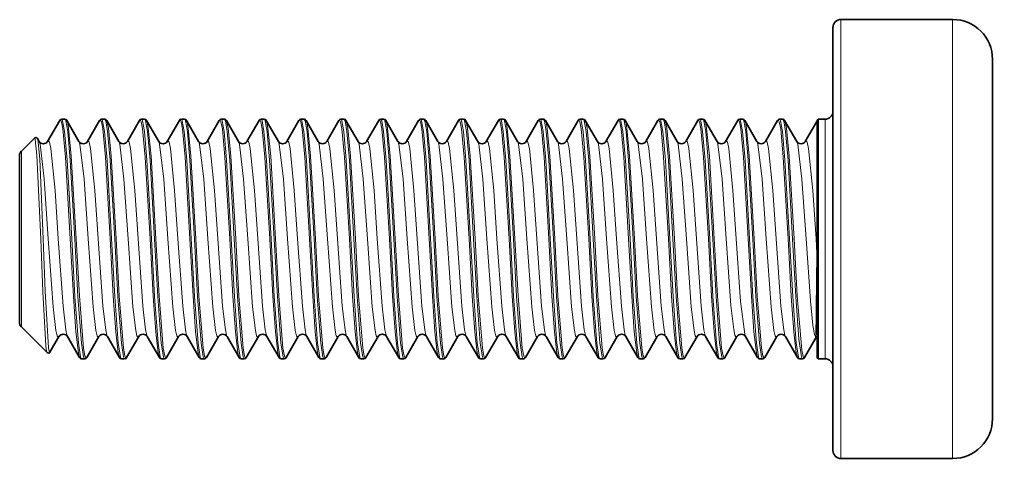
# Model space of a CAD drawing. Extents: x 155 to 1176, y 87 to 946.
# Drawn here: x 567.63 to 579.83, y 695.11 to 700.61 of the extents above; entities that cross this region are included whole.
import ezdxf

# ---------------------------------------------------------------- set-up
doc = ezdxf.new("R2010")
doc.units = 0

msp = doc.modelspace()

# ---------------------------------------------------------------- linework, layer by layer
at = {"color": 7, "lineweight": 13, "ltscale": 0.101711}
for p, q in [((577.932, 696.544), (577.932, 700.613)), ((579.332, 696.544), (579.332, 700.613))]:
    msp.add_line(p, q, dxfattribs=at)
at = {"color": 7, "lineweight": 35, "ltscale": 0.034999}
for p, q in [((577.932, 700.613), (579.332, 700.613)), ((577.932, 695.113), (579.332, 695.113))]:
    msp.add_line(p, q, dxfattribs=at)
at = {"color": 7, "lineweight": 35, "ltscale": 0.098012}
msp.add_line((577.832, 696.592), (577.832, 700.513), dxfattribs=at)
at = {"color": 7, "lineweight": 35, "ltscale": 0.083218}
msp.add_line((579.832, 696.784), (579.832, 700.113), dxfattribs=at)
at = {"color": 7, "lineweight": 35, "ltscale": 0.007572}
for p, q in [((568.137, 699.347), (567.985, 699.085)), ((568.226, 699.347), (568.378, 699.085)), ((568.637, 699.347), (568.485, 699.085)), ((568.726, 699.347), (568.878, 699.085)), ((569.137, 699.347), (568.985, 699.085)), ((569.226, 699.347), (569.378, 699.085)), ((569.637, 699.347), (569.485, 699.085)), ((569.726, 699.347), (569.878, 699.085)), ((570.137, 699.347), (569.985, 699.085)), ((570.226, 699.347), (570.378, 699.085)), ((570.637, 699.347), (570.485, 699.085)), ((570.726, 699.347), (570.878, 699.085)), ((571.137, 699.347), (570.985, 699.085)), ((571.226, 699.347), (571.378, 699.085)), ((571.637, 699.347), (571.485, 699.085)), ((571.726, 699.347), (571.878, 699.085)), ((572.137, 699.347), (571.985, 699.085)), ((572.226, 699.347), (572.378, 699.085)), ((572.637, 699.347), (572.485, 699.085)), ((572.726, 699.347), (572.878, 699.085)), ((573.137, 699.347), (572.985, 699.085)), ((573.226, 699.347), (573.378, 699.085)), ((573.637, 699.347), (573.485, 699.085)), ((573.726, 699.347), (573.878, 699.085)), ((574.137, 699.347), (573.985, 699.085)), ((574.226, 699.347), (574.378, 699.085)), ((574.637, 699.347), (574.485, 699.085)), ((574.726, 699.347), (574.878, 699.085)), ((575.137, 699.347), (574.985, 699.085)), ((575.226, 699.347), (575.378, 699.085)), ((575.637, 699.347), (575.485, 699.085)), ((575.726, 699.347), (575.878, 699.085)), ((576.137, 699.347), (575.985, 699.085)), ((576.226, 699.347), (576.378, 699.085)), ((576.637, 699.347), (576.485, 699.085)), ((576.726, 699.347), (576.878, 699.085)), ((577.137, 699.347), (576.985, 699.085)), ((577.226, 699.347), (577.378, 699.085)), ((568.387, 696.379), (568.235, 696.641)), ((568.476, 696.379), (568.628, 696.641)), ((568.887, 696.379), (568.735, 696.641)), ((568.976, 696.379), (569.128, 696.641)), ((569.387, 696.379), (569.235, 696.641)), ((569.476, 696.379), (569.628, 696.641)), ((569.887, 696.379), (569.735, 696.641)), ((569.976, 696.379), (570.128, 696.641)), ((570.387, 696.379), (570.235, 696.641)), ((570.476, 696.379), (570.628, 696.641)), ((570.887, 696.379), (570.735, 696.641)), ((570.976, 696.379), (571.128, 696.641)), ((571.387, 696.379), (571.235, 696.641)), ((571.476, 696.379), (571.628, 696.641)), ((571.887, 696.379), (571.735, 696.641)), ((571.976, 696.379), (572.128, 696.641)), ((572.387, 696.379), (572.235, 696.641)), ((572.476, 696.379), (572.628, 696.641)), ((572.887, 696.379), (572.735, 696.641)), ((572.976, 696.379), (573.128, 696.641)), ((573.387, 696.379), (573.235, 696.641)), ((573.476, 696.379), (573.628, 696.641)), ((573.887, 696.379), (573.735, 696.641)), ((573.976, 696.379), (574.128, 696.641)), ((574.387, 696.379), (574.235, 696.641)), ((574.476, 696.379), (574.628, 696.641)), ((574.887, 696.379), (574.735, 696.641)), ((574.976, 696.379), (575.128, 696.641)), ((575.387, 696.379), (575.235, 696.641)), ((575.476, 696.379), (575.628, 696.641)), ((575.887, 696.379), (575.735, 696.641)), ((575.976, 696.379), (576.128, 696.641)), ((576.387, 696.379), (576.235, 696.641)), ((576.476, 696.379), (576.628, 696.641)), ((576.887, 696.379), (576.735, 696.641)), ((576.976, 696.379), (577.128, 696.641)), ((577.387, 696.379), (577.235, 696.641))]:
    msp.add_line(p, q, dxfattribs=at)
at = {"color": 7, "lineweight": 35, "ltscale": 0.000984192}
for p, q in [((568.162, 699.363), (568.201, 699.363)), ((568.662, 699.363), (568.701, 699.363)), ((569.162, 699.363), (569.201, 699.363)), ((569.662, 699.363), (569.701, 699.363)), ((570.162, 699.363), (570.201, 699.363)), ((570.662, 699.363), (570.701, 699.363)), ((571.162, 699.363), (571.201, 699.363)), ((571.662, 699.363), (571.701, 699.363)), ((572.162, 699.363), (572.201, 699.363)), ((572.662, 699.363), (572.701, 699.363)), ((573.162, 699.363), (573.201, 699.363)), ((573.662, 699.363), (573.701, 699.363)), ((574.162, 699.363), (574.201, 699.363)), ((574.662, 699.363), (574.701, 699.363)), ((575.162, 699.363), (575.201, 699.363)), ((575.662, 699.363), (575.701, 699.363)), ((576.162, 699.363), (576.201, 699.363)), ((576.662, 699.363), (576.701, 699.363)), ((577.162, 699.363), (577.201, 699.363)), ((568.412, 696.363), (568.451, 696.363)), ((568.912, 696.363), (568.951, 696.363)), ((569.412, 696.363), (569.451, 696.363)), ((569.912, 696.363), (569.951, 696.363)), ((570.412, 696.363), (570.451, 696.363)), ((570.912, 696.363), (570.951, 696.363)), ((571.412, 696.363), (571.451, 696.363)), ((571.912, 696.363), (571.951, 696.363)), ((572.412, 696.363), (572.451, 696.363)), ((572.912, 696.363), (572.951, 696.363)), ((573.412, 696.363), (573.451, 696.363)), ((573.912, 696.363), (573.951, 696.363)), ((574.412, 696.363), (574.451, 696.363)), ((574.912, 696.363), (574.951, 696.363)), ((575.412, 696.363), (575.451, 696.363)), ((575.912, 696.363), (575.951, 696.363)), ((576.412, 696.363), (576.451, 696.363)), ((576.912, 696.363), (576.951, 696.363)), ((577.412, 696.363), (577.451, 696.363))]:
    msp.add_line(p, q, dxfattribs=at)
at = {"color": 7, "lineweight": 35, "ltscale": 0.00726}
msp.add_line((577.631, 699.336), (577.485, 699.085), dxfattribs=at)
at = {"color": 7, "lineweight": 35, "ltscale": 9.55595e-05}
msp.add_line((577.631, 699.336), (577.632, 699.339), dxfattribs=at)
at = {"color": 7, "lineweight": 13, "ltscale": 0.036821}
msp.add_line((577.631, 699.336), (577.631, 697.863), dxfattribs=at)
at = {"color": 7, "lineweight": 35, "ltscale": 0.054739}
msp.add_line((577.632, 697.153), (577.632, 699.343), dxfattribs=at)
at = {"color": 7, "lineweight": 13, "ltscale": 0.055479}
for p, q in [((577.652, 697.144), (577.652, 699.363)), ((577.732, 697.144), (577.732, 699.363))]:
    msp.add_line(p, q, dxfattribs=at)
at = {"color": 7, "lineweight": 35, "ltscale": 0.002}
for p, q in [((577.652, 699.363), (577.732, 699.363)), ((577.652, 696.363), (577.732, 696.363))]:
    msp.add_line(p, q, dxfattribs=at)
at = {"color": 7, "lineweight": 35, "ltscale": 0.005816}
msp.add_line((567.656, 698.962), (567.82, 699.127), dxfattribs=at)
at = {"color": 7, "lineweight": 35, "ltscale": 0.001036}
msp.add_line((567.857, 699.12), (567.878, 699.085), dxfattribs=at)
at = {"color": 7, "lineweight": 13, "ltscale": 0.040652}
msp.add_line((567.656, 697.336), (567.656, 698.962), dxfattribs=at)
at = {"color": 7, "lineweight": 35, "ltscale": 0.038562}
msp.add_line((567.632, 697.363), (567.632, 698.906), dxfattribs=at)
at = {"color": 7, "lineweight": 13, "ltscale": 0.016385}
msp.add_line((567.9, 697.862), (567.925, 697.207), dxfattribs=at)
at = {"color": 7, "lineweight": 13, "ltscale": 0.016338}
msp.add_line((567.931, 697.863), (567.956, 697.21), dxfattribs=at)
at = {"color": 7, "lineweight": 13, "ltscale": 0.017908}
for p, q in [((568.309, 697.148), (568.27, 697.863)), ((568.809, 697.148), (568.77, 697.863)), ((569.309, 697.148), (569.27, 697.863)), ((569.809, 697.148), (569.77, 697.863)), ((570.309, 697.148), (570.27, 697.863)), ((570.809, 697.148), (570.77, 697.863)), ((571.309, 697.148), (571.27, 697.863)), ((571.809, 697.148), (571.77, 697.863)), ((572.309, 697.148), (572.27, 697.863)), ((572.809, 697.148), (572.77, 697.863)), ((573.309, 697.148), (573.27, 697.863)), ((573.809, 697.148), (573.77, 697.863)), ((574.309, 697.148), (574.27, 697.863)), ((574.809, 697.148), (574.77, 697.863)), ((575.309, 697.148), (575.27, 697.863)), ((575.809, 697.148), (575.77, 697.863)), ((576.309, 697.148), (576.27, 697.863)), ((576.809, 697.148), (576.77, 697.863)), ((577.309, 697.148), (577.27, 697.863))]:
    msp.add_line(p, q, dxfattribs=at)
at = {"color": 7, "lineweight": 13, "ltscale": 0.01803}
for p, q in [((568.327, 697.144), (568.287, 697.864)), ((568.827, 697.144), (568.787, 697.864)), ((569.327, 697.144), (569.287, 697.864)), ((569.827, 697.144), (569.787, 697.864)), ((570.327, 697.144), (570.287, 697.864)), ((570.827, 697.144), (570.787, 697.864)), ((571.327, 697.144), (571.287, 697.864)), ((571.827, 697.144), (571.787, 697.864)), ((572.327, 697.144), (572.287, 697.864)), ((572.827, 697.144), (572.787, 697.864)), ((573.327, 697.144), (573.287, 697.864)), ((573.827, 697.144), (573.787, 697.864)), ((574.327, 697.144), (574.287, 697.864)), ((574.827, 697.144), (574.787, 697.864)), ((575.327, 697.144), (575.287, 697.864)), ((575.827, 697.144), (575.787, 697.864)), ((576.327, 697.144), (576.287, 697.864)), ((576.827, 697.144), (576.787, 697.864)), ((577.327, 697.144), (577.287, 697.864))]:
    msp.add_line(p, q, dxfattribs=at)
at = {"color": 7, "lineweight": 13, "ltscale": 0.017982}
for p, q in [((568.326, 697.862), (568.366, 697.144)), ((568.826, 697.862), (568.866, 697.144)), ((569.326, 697.862), (569.366, 697.144)), ((569.826, 697.862), (569.866, 697.144)), ((570.326, 697.862), (570.366, 697.144)), ((570.826, 697.862), (570.866, 697.144)), ((571.326, 697.862), (571.366, 697.144)), ((571.826, 697.862), (571.866, 697.144)), ((572.326, 697.862), (572.366, 697.144)), ((572.826, 697.862), (572.866, 697.144)), ((573.326, 697.862), (573.366, 697.144)), ((573.826, 697.862), (573.866, 697.144)), ((574.326, 697.862), (574.366, 697.144)), ((574.826, 697.862), (574.866, 697.144)), ((575.326, 697.862), (575.366, 697.144)), ((575.826, 697.862), (575.866, 697.144)), ((576.326, 697.862), (576.366, 697.144)), ((576.826, 697.862), (576.866, 697.144)), ((577.326, 697.862), (577.366, 697.144))]:
    msp.add_line(p, q, dxfattribs=at)
at = {"color": 7, "lineweight": 13, "ltscale": 0.017867}
for p, q in [((568.344, 697.863), (568.383, 697.149)), ((568.844, 697.863), (568.883, 697.149)), ((569.344, 697.863), (569.383, 697.149)), ((569.844, 697.863), (569.883, 697.149)), ((570.344, 697.863), (570.383, 697.149)), ((570.844, 697.863), (570.883, 697.149)), ((571.344, 697.863), (571.383, 697.149)), ((571.844, 697.863), (571.883, 697.149)), ((572.344, 697.863), (572.383, 697.149)), ((572.844, 697.863), (572.883, 697.149)), ((573.344, 697.863), (573.383, 697.149)), ((573.844, 697.863), (573.883, 697.149)), ((574.344, 697.863), (574.383, 697.149)), ((574.844, 697.863), (574.883, 697.149)), ((575.344, 697.863), (575.383, 697.149)), ((575.844, 697.863), (575.883, 697.149)), ((576.344, 697.863), (576.383, 697.149)), ((576.844, 697.863), (576.883, 697.149)), ((577.344, 697.863), (577.383, 697.149))]:
    msp.add_line(p, q, dxfattribs=at)
at = {"color": 7, "lineweight": 13, "ltscale": 0.000432513}
msp.add_line((577.344, 697.863), (577.326, 697.862), dxfattribs=at)
at = {"color": 7, "lineweight": 13, "ltscale": 0.004583}
msp.add_line((577.619, 697.863), (577.631, 697.68), dxfattribs=at)
at = {"color": 7, "lineweight": 13, "ltscale": 0.004573}
msp.add_line((577.631, 697.68), (577.631, 697.863), dxfattribs=at)
at = {"color": 7, "lineweight": 13, "ltscale": 0.017363}
msp.add_line((577.622, 696.986), (577.631, 697.68), dxfattribs=at)
at = {"color": 7, "lineweight": 13, "ltscale": 4.64078e-05}
msp.add_line((577.631, 697.68), (577.632, 697.679), dxfattribs=at)
at = {"color": 7, "lineweight": 35, "ltscale": 0.013568}
msp.add_line((567.632, 696.82), (567.632, 697.363), dxfattribs=at)
at = {"color": 7, "lineweight": 13, "ltscale": 0.014305}
msp.add_line((567.656, 696.764), (567.656, 697.336), dxfattribs=at)
at = {"color": 7, "lineweight": 35, "ltscale": 0.019261}
msp.add_line((577.632, 696.383), (577.632, 697.153), dxfattribs=at)
at = {"color": 7, "lineweight": 13, "ltscale": 0.019521}
for p, q in [((577.652, 696.363), (577.652, 697.144)), ((577.732, 696.363), (577.732, 697.144))]:
    msp.add_line(p, q, dxfattribs=at)
at = {"color": 7, "lineweight": 35, "ltscale": 0.011419}
msp.add_line((567.656, 696.764), (567.979, 696.441), dxfattribs=at)
at = {"color": 7, "lineweight": 35, "ltscale": 0.029282}
msp.add_line((579.832, 695.613), (579.832, 696.784), dxfattribs=at)
at = {"color": 7, "lineweight": 35, "ltscale": 0.005623}
msp.add_line((568.015, 696.447), (568.128, 696.641), dxfattribs=at)
at = {"color": 7, "lineweight": 13, "ltscale": 0.000494385}
msp.add_line((577.614, 696.617), (577.614, 696.636), dxfattribs=at)
at = {"color": 7, "lineweight": 35, "ltscale": 0.006861}
msp.add_line((577.476, 696.379), (577.614, 696.617), dxfattribs=at)
at = {"color": 7, "lineweight": 35, "ltscale": 0.034488}
msp.add_line((577.832, 695.213), (577.832, 696.592), dxfattribs=at)
at = {"color": 7, "lineweight": 13, "ltscale": 0.035789}
for p, q in [((577.932, 695.113), (577.932, 696.544)), ((579.332, 695.113), (579.332, 696.544))]:
    msp.add_line(p, q, dxfattribs=at)
at = {"color": 7, "lineweight": 13}
for points in [[(568.27, 697.863), (568.209, 698.89), (568.176, 699.241), (568.159, 699.329), (568.15, 699.349), (568.147, 699.352), (568.146, 699.353), (568.144, 699.353), (568.142, 699.352), (568.137, 699.347)], [(568.287, 697.864), (568.23, 698.851), (568.198, 699.209), (568.174, 699.345), (568.169, 699.357), (568.166, 699.361), (568.163, 699.363), (568.162, 699.363)], [(568.326, 697.862), (568.269, 698.85), (568.238, 699.209), (568.214, 699.345), (568.208, 699.357), (568.205, 699.361), (568.203, 699.363), (568.201, 699.363)], [(568.344, 697.863), (568.282, 698.901), (568.248, 699.25), (568.234, 699.327), (568.226, 699.347)], [(568.77, 697.863), (568.709, 698.89), (568.676, 699.241), (568.659, 699.329), (568.65, 699.349), (568.647, 699.352), (568.646, 699.353), (568.644, 699.353), (568.642, 699.352), (568.637, 699.347)], [(568.787, 697.864), (568.73, 698.851), (568.698, 699.209), (568.674, 699.345), (568.669, 699.357), (568.666, 699.361), (568.663, 699.363), (568.662, 699.363)], [(568.826, 697.862), (568.769, 698.85), (568.738, 699.209), (568.714, 699.345), (568.708, 699.357), (568.705, 699.361), (568.703, 699.363), (568.701, 699.363)], [(568.844, 697.863), (568.782, 698.901), (568.748, 699.25), (568.734, 699.327), (568.726, 699.347)], [(569.27, 697.863), (569.209, 698.89), (569.176, 699.241), (569.159, 699.329), (569.15, 699.349), (569.147, 699.352), (569.146, 699.353), (569.144, 699.353), (569.142, 699.352), (569.137, 699.347)], [(569.287, 697.864), (569.23, 698.851), (569.198, 699.209), (569.174, 699.345), (569.169, 699.357), (569.166, 699.361), (569.163, 699.363), (569.162, 699.363)], [(569.326, 697.862), (569.269, 698.85), (569.238, 699.209), (569.214, 699.345), (569.208, 699.357), (569.205, 699.361), (569.203, 699.363), (569.201, 699.363)], [(569.344, 697.863), (569.282, 698.901), (569.248, 699.25), (569.234, 699.327), (569.226, 699.347)], [(569.77, 697.863), (569.709, 698.89), (569.676, 699.241), (569.659, 699.329), (569.65, 699.349), (569.647, 699.352), (569.646, 699.353), (569.644, 699.353), (569.642, 699.352), (569.637, 699.347)], [(569.787, 697.864), (569.73, 698.851), (569.698, 699.209), (569.674, 699.345), (569.669, 699.357), (569.666, 699.361), (569.663, 699.363), (569.662, 699.363)], [(569.826, 697.862), (569.769, 698.85), (569.738, 699.209), (569.714, 699.345), (569.708, 699.357), (569.705, 699.361), (569.703, 699.363), (569.701, 699.363)], [(569.844, 697.863), (569.782, 698.901), (569.748, 699.25), (569.734, 699.327), (569.726, 699.347)], [(570.27, 697.863), (570.209, 698.89), (570.176, 699.241), (570.159, 699.329), (570.15, 699.349), (570.147, 699.352), (570.146, 699.353), (570.144, 699.353), (570.142, 699.352), (570.137, 699.347)], [(570.287, 697.864), (570.23, 698.851), (570.198, 699.209), (570.174, 699.345), (570.169, 699.357), (570.166, 699.361), (570.163, 699.363), (570.162, 699.363)], [(570.326, 697.862), (570.269, 698.85), (570.238, 699.209), (570.214, 699.345), (570.208, 699.357), (570.205, 699.361), (570.203, 699.363), (570.201, 699.363)], [(570.344, 697.863), (570.282, 698.901), (570.248, 699.25), (570.234, 699.327), (570.226, 699.347)], [(570.77, 697.863), (570.709, 698.89), (570.676, 699.241), (570.659, 699.329), (570.65, 699.349), (570.647, 699.352), (570.646, 699.353), (570.644, 699.353), (570.642, 699.352), (570.637, 699.347)], [(570.787, 697.864), (570.73, 698.851), (570.698, 699.209), (570.674, 699.345), (570.669, 699.357), (570.666, 699.361), (570.663, 699.363), (570.662, 699.363)], [(570.826, 697.862), (570.769, 698.85), (570.738, 699.209), (570.714, 699.345), (570.708, 699.357), (570.705, 699.361), (570.703, 699.363), (570.701, 699.363)], [(570.844, 697.863), (570.782, 698.901), (570.748, 699.25), (570.734, 699.327), (570.726, 699.347)], [(571.27, 697.863), (571.209, 698.89), (571.176, 699.241), (571.159, 699.329), (571.15, 699.349), (571.147, 699.352), (571.146, 699.353), (571.144, 699.353), (571.142, 699.352), (571.137, 699.347)], [(571.287, 697.864), (571.23, 698.851), (571.198, 699.209), (571.174, 699.345), (571.169, 699.357), (571.166, 699.361), (571.163, 699.363), (571.162, 699.363)], [(571.326, 697.862), (571.269, 698.85), (571.238, 699.209), (571.214, 699.345), (571.208, 699.357), (571.205, 699.361), (571.203, 699.363), (571.201, 699.363)], [(571.344, 697.863), (571.282, 698.901), (571.248, 699.25), (571.234, 699.327), (571.226, 699.347)], [(571.77, 697.863), (571.709, 698.89), (571.676, 699.241), (571.659, 699.329), (571.65, 699.349), (571.647, 699.352), (571.646, 699.353), (571.644, 699.353), (571.642, 699.352), (571.637, 699.347)], [(571.787, 697.864), (571.73, 698.851), (571.698, 699.209), (571.674, 699.345), (571.669, 699.357), (571.666, 699.361), (571.663, 699.363), (571.662, 699.363)], [(571.826, 697.862), (571.769, 698.85), (571.738, 699.209), (571.714, 699.345), (571.708, 699.357), (571.705, 699.361), (571.703, 699.363), (571.701, 699.363)], [(571.844, 697.863), (571.782, 698.901), (571.748, 699.25), (571.734, 699.327), (571.726, 699.347)], [(572.27, 697.863), (572.209, 698.89), (572.176, 699.241), (572.159, 699.329), (572.15, 699.349), (572.147, 699.352), (572.146, 699.353), (572.144, 699.353), (572.142, 699.352), (572.137, 699.347)], [(572.287, 697.864), (572.23, 698.851), (572.198, 699.209), (572.174, 699.345), (572.169, 699.357), (572.166, 699.361), (572.163, 699.363), (572.162, 699.363)], [(572.326, 697.862), (572.269, 698.85), (572.238, 699.209), (572.214, 699.345), (572.208, 699.357), (572.205, 699.361), (572.203, 699.363), (572.201, 699.363)], [(572.344, 697.863), (572.282, 698.901), (572.248, 699.25), (572.234, 699.327), (572.226, 699.347)], [(572.77, 697.863), (572.709, 698.89), (572.676, 699.241), (572.659, 699.329), (572.65, 699.349), (572.647, 699.352), (572.646, 699.353), (572.644, 699.353), (572.642, 699.352), (572.637, 699.347)], [(572.787, 697.864), (572.73, 698.851), (572.698, 699.209), (572.674, 699.345), (572.669, 699.357), (572.666, 699.361), (572.663, 699.363), (572.662, 699.363)], [(572.826, 697.862), (572.769, 698.85), (572.738, 699.209), (572.714, 699.345), (572.708, 699.357), (572.705, 699.361), (572.703, 699.363), (572.701, 699.363)], [(572.844, 697.863), (572.782, 698.901), (572.748, 699.25), (572.734, 699.327), (572.726, 699.347)], [(573.27, 697.863), (573.209, 698.89), (573.176, 699.241), (573.159, 699.329), (573.15, 699.349), (573.147, 699.352), (573.146, 699.353), (573.144, 699.353), (573.142, 699.352), (573.137, 699.347)], [(573.287, 697.864), (573.23, 698.851), (573.198, 699.209), (573.174, 699.345), (573.169, 699.357), (573.166, 699.361), (573.163, 699.363), (573.162, 699.363)], [(573.326, 697.862), (573.269, 698.85), (573.238, 699.209), (573.214, 699.345), (573.208, 699.357), (573.205, 699.361), (573.203, 699.363), (573.201, 699.363)], [(573.344, 697.863), (573.282, 698.901), (573.248, 699.25), (573.234, 699.327), (573.226, 699.347)], [(573.77, 697.863), (573.709, 698.89), (573.676, 699.241), (573.659, 699.329), (573.65, 699.349), (573.647, 699.352), (573.646, 699.353), (573.644, 699.353), (573.642, 699.352), (573.637, 699.347)], [(573.787, 697.864), (573.73, 698.851), (573.698, 699.209), (573.674, 699.345), (573.669, 699.357), (573.666, 699.361), (573.663, 699.363), (573.662, 699.363)], [(573.826, 697.862), (573.769, 698.85), (573.738, 699.209), (573.714, 699.345), (573.708, 699.357), (573.705, 699.361), (573.703, 699.363), (573.701, 699.363)], [(573.844, 697.863), (573.782, 698.901), (573.748, 699.25), (573.734, 699.327), (573.726, 699.347)], [(574.27, 697.863), (574.209, 698.89), (574.176, 699.241), (574.159, 699.329), (574.15, 699.349), (574.147, 699.352), (574.146, 699.353), (574.144, 699.353), (574.142, 699.352), (574.137, 699.347)], [(574.287, 697.864), (574.23, 698.851), (574.198, 699.209), (574.174, 699.345), (574.169, 699.357), (574.166, 699.361), (574.163, 699.363), (574.162, 699.363)], [(574.326, 697.862), (574.269, 698.85), (574.238, 699.209), (574.214, 699.345), (574.208, 699.357), (574.205, 699.361), (574.203, 699.363), (574.201, 699.363)], [(574.344, 697.863), (574.282, 698.901), (574.248, 699.25), (574.234, 699.327), (574.226, 699.347)], [(574.77, 697.863), (574.709, 698.89), (574.676, 699.241), (574.659, 699.329), (574.65, 699.349), (574.647, 699.352), (574.646, 699.353), (574.644, 699.353), (574.642, 699.352), (574.637, 699.347)], [(574.787, 697.864), (574.73, 698.851), (574.698, 699.209), (574.674, 699.345), (574.669, 699.357), (574.666, 699.361), (574.663, 699.363), (574.662, 699.363)], [(574.826, 697.862), (574.769, 698.85), (574.738, 699.209), (574.714, 699.345), (574.708, 699.357), (574.705, 699.361), (574.703, 699.363), (574.701, 699.363)], [(574.844, 697.863), (574.782, 698.901), (574.748, 699.25), (574.734, 699.327), (574.726, 699.347)], [(575.27, 697.863), (575.209, 698.89), (575.176, 699.241), (575.159, 699.329), (575.15, 699.349), (575.147, 699.352), (575.146, 699.353), (575.144, 699.353), (575.142, 699.352), (575.137, 699.347)], [(575.287, 697.864), (575.23, 698.851), (575.198, 699.209), (575.174, 699.345), (575.169, 699.357), (575.166, 699.361), (575.163, 699.363), (575.162, 699.363)], [(575.326, 697.862), (575.269, 698.85), (575.238, 699.209), (575.214, 699.345), (575.208, 699.357), (575.205, 699.361), (575.203, 699.363), (575.201, 699.363)], [(575.344, 697.863), (575.282, 698.901), (575.248, 699.25), (575.234, 699.327), (575.226, 699.347)], [(575.77, 697.863), (575.709, 698.89), (575.676, 699.241), (575.659, 699.329), (575.65, 699.349), (575.647, 699.352), (575.646, 699.353), (575.644, 699.353), (575.642, 699.352), (575.637, 699.347)], [(575.787, 697.864), (575.73, 698.851), (575.698, 699.209), (575.674, 699.345), (575.669, 699.357), (575.666, 699.361), (575.663, 699.363), (575.662, 699.363)], [(575.826, 697.862), (575.769, 698.85), (575.738, 699.209), (575.714, 699.345), (575.708, 699.357), (575.705, 699.361), (575.703, 699.363), (575.701, 699.363)], [(575.844, 697.863), (575.782, 698.901), (575.748, 699.25), (575.734, 699.327), (575.726, 699.347)], [(576.27, 697.863), (576.209, 698.89), (576.176, 699.241), (576.159, 699.329), (576.15, 699.349), (576.147, 699.352), (576.146, 699.353), (576.144, 699.353), (576.142, 699.352), (576.137, 699.347)], [(576.287, 697.864), (576.23, 698.851), (576.198, 699.209), (576.174, 699.345), (576.169, 699.357), (576.166, 699.361), (576.163, 699.363), (576.162, 699.363)], [(576.326, 697.862), (576.269, 698.85), (576.238, 699.209), (576.214, 699.345), (576.208, 699.357), (576.205, 699.361), (576.203, 699.363), (576.201, 699.363)], [(576.344, 697.863), (576.282, 698.901), (576.248, 699.25), (576.234, 699.327), (576.226, 699.347)], [(576.77, 697.863), (576.709, 698.89), (576.676, 699.241), (576.659, 699.329), (576.65, 699.349), (576.647, 699.352), (576.646, 699.353), (576.644, 699.353), (576.642, 699.352), (576.637, 699.347)], [(576.787, 697.864), (576.73, 698.851), (576.698, 699.209), (576.674, 699.345), (576.669, 699.357), (576.666, 699.361), (576.663, 699.363), (576.662, 699.363)], [(576.826, 697.862), (576.769, 698.85), (576.738, 699.209), (576.714, 699.345), (576.708, 699.357), (576.705, 699.361), (576.703, 699.363), (576.701, 699.363)], [(576.844, 697.863), (576.782, 698.901), (576.748, 699.25), (576.734, 699.327), (576.726, 699.347)], [(577.27, 697.863), (577.209, 698.89), (577.176, 699.241), (577.159, 699.329), (577.15, 699.349), (577.147, 699.352), (577.146, 699.353), (577.144, 699.353), (577.142, 699.352), (577.137, 699.347)], [(577.287, 697.864), (577.23, 698.851), (577.198, 699.209), (577.174, 699.345), (577.169, 699.357), (577.166, 699.361), (577.163, 699.363), (577.162, 699.363)], [(577.326, 697.862), (577.269, 698.85), (577.238, 699.209), (577.214, 699.345), (577.208, 699.357), (577.205, 699.361), (577.203, 699.363), (577.201, 699.363)], [(577.344, 697.863), (577.282, 698.901), (577.248, 699.25), (577.234, 699.327), (577.226, 699.347)], [(567.82, 699.127), (567.821, 699.127), (567.823, 699.128), (567.824, 699.127), (567.826, 699.124), (567.831, 699.108), (567.852, 698.912), (567.9, 697.862)], [(567.857, 699.12), (567.861, 699.112), (567.867, 699.078), (567.886, 698.862), (567.931, 697.863)], [(567.878, 699.085), (567.89, 699.051), (567.942, 698.615), (567.994, 697.863)], [(567.985, 699.085), (567.989, 699.09), (567.991, 699.091), (567.994, 699.092), (567.996, 699.092), (567.999, 699.09), (568.002, 699.086), (568.008, 699.074), (568.025, 698.998), (568.078, 698.471), (568.119, 697.863)], [(568.378, 699.085), (568.39, 699.051), (568.442, 698.614), (568.494, 697.863)], [(568.485, 699.085), (568.489, 699.09), (568.491, 699.091), (568.494, 699.092), (568.496, 699.092), (568.499, 699.09), (568.502, 699.086), (568.508, 699.074), (568.525, 698.998), (568.578, 698.471), (568.619, 697.863)], [(568.878, 699.085), (568.89, 699.051), (568.942, 698.614), (568.994, 697.863)], [(568.985, 699.085), (568.989, 699.09), (568.991, 699.091), (568.994, 699.092), (568.996, 699.092), (568.999, 699.09), (569.002, 699.086), (569.008, 699.074), (569.025, 698.998), (569.078, 698.471), (569.119, 697.863)], [(569.378, 699.085), (569.39, 699.051), (569.442, 698.614), (569.494, 697.863)], [(569.485, 699.085), (569.489, 699.09), (569.491, 699.091), (569.494, 699.092), (569.496, 699.092), (569.499, 699.09), (569.502, 699.086), (569.508, 699.074), (569.525, 698.998), (569.578, 698.471), (569.619, 697.863)], [(569.878, 699.085), (569.89, 699.051), (569.942, 698.614), (569.994, 697.863)], [(569.985, 699.085), (569.989, 699.09), (569.991, 699.091), (569.994, 699.092), (569.996, 699.092), (569.999, 699.09), (570.002, 699.086), (570.008, 699.074), (570.025, 698.998), (570.078, 698.471), (570.119, 697.863)], [(570.378, 699.085), (570.39, 699.051), (570.442, 698.614), (570.494, 697.863)], [(570.485, 699.085), (570.489, 699.09), (570.491, 699.091), (570.494, 699.092), (570.496, 699.092), (570.499, 699.09), (570.502, 699.086), (570.508, 699.074), (570.525, 698.998), (570.578, 698.471), (570.619, 697.863)], [(570.878, 699.085), (570.89, 699.051), (570.942, 698.614), (570.994, 697.863)], [(570.985, 699.085), (570.989, 699.09), (570.991, 699.091), (570.994, 699.092), (570.996, 699.092), (570.999, 699.09), (571.002, 699.086), (571.008, 699.074), (571.025, 698.998), (571.078, 698.471), (571.119, 697.863)], [(571.378, 699.085), (571.39, 699.051), (571.442, 698.614), (571.494, 697.863)], [(571.485, 699.085), (571.489, 699.09), (571.491, 699.091), (571.494, 699.092), (571.496, 699.092), (571.499, 699.09), (571.502, 699.086), (571.508, 699.074), (571.525, 698.998), (571.578, 698.471), (571.619, 697.863)], [(571.878, 699.085), (571.89, 699.051), (571.942, 698.614), (571.994, 697.863)], [(571.985, 699.085), (571.989, 699.09), (571.991, 699.091), (571.994, 699.092), (571.996, 699.092), (571.999, 699.09), (572.002, 699.086), (572.008, 699.074), (572.025, 698.998), (572.078, 698.471), (572.119, 697.863)], [(572.378, 699.085), (572.39, 699.051), (572.442, 698.614), (572.494, 697.863)], [(572.485, 699.085), (572.489, 699.09), (572.491, 699.091), (572.494, 699.092), (572.496, 699.092), (572.499, 699.09), (572.502, 699.086), (572.508, 699.074), (572.525, 698.998), (572.578, 698.471), (572.619, 697.863)], [(572.878, 699.085), (572.89, 699.051), (572.942, 698.614), (572.994, 697.863)], [(572.985, 699.085), (572.989, 699.09), (572.991, 699.091), (572.994, 699.092), (572.996, 699.092), (572.999, 699.09), (573.002, 699.086), (573.008, 699.074), (573.025, 698.998), (573.078, 698.471), (573.119, 697.863)], [(573.378, 699.085), (573.39, 699.051), (573.442, 698.614), (573.494, 697.863)], [(573.485, 699.085), (573.489, 699.09), (573.491, 699.091), (573.494, 699.092), (573.496, 699.092), (573.499, 699.09), (573.502, 699.086), (573.508, 699.074), (573.525, 698.998), (573.578, 698.471), (573.619, 697.863)], [(573.878, 699.085), (573.89, 699.051), (573.942, 698.614), (573.994, 697.863)], [(573.985, 699.085), (573.989, 699.09), (573.991, 699.091), (573.994, 699.092), (573.996, 699.092), (573.999, 699.09), (574.002, 699.086), (574.008, 699.074), (574.025, 698.998), (574.078, 698.471), (574.119, 697.863)], [(574.378, 699.085), (574.39, 699.051), (574.442, 698.614), (574.494, 697.863)], [(574.485, 699.085), (574.489, 699.09), (574.491, 699.091), (574.494, 699.092), (574.496, 699.092), (574.499, 699.09), (574.502, 699.086), (574.508, 699.074), (574.525, 698.998), (574.578, 698.471), (574.619, 697.863)], [(574.878, 699.085), (574.89, 699.051), (574.942, 698.614), (574.994, 697.863)], [(574.985, 699.085), (574.989, 699.09), (574.991, 699.091), (574.994, 699.092), (574.996, 699.092), (574.999, 699.09), (575.002, 699.086), (575.008, 699.074), (575.025, 698.998), (575.078, 698.471), (575.119, 697.863)], [(575.378, 699.085), (575.39, 699.051), (575.442, 698.614), (575.494, 697.863)], [(575.485, 699.085), (575.489, 699.09), (575.491, 699.091), (575.494, 699.092), (575.496, 699.092), (575.499, 699.09), (575.502, 699.086), (575.508, 699.074), (575.525, 698.998), (575.578, 698.471), (575.619, 697.863)], [(575.878, 699.085), (575.89, 699.051), (575.942, 698.614), (575.994, 697.863)], [(575.985, 699.085), (575.989, 699.09), (575.991, 699.091), (575.994, 699.092), (575.996, 699.092), (575.999, 699.09), (576.002, 699.086), (576.008, 699.074), (576.025, 698.998), (576.078, 698.471), (576.119, 697.863)], [(576.378, 699.085), (576.39, 699.051), (576.442, 698.614), (576.494, 697.863)], [(576.485, 699.085), (576.489, 699.09), (576.491, 699.091), (576.494, 699.092), (576.496, 699.092), (576.499, 699.09), (576.502, 699.086), (576.508, 699.074), (576.525, 698.998), (576.578, 698.471), (576.619, 697.863)], [(576.878, 699.085), (576.89, 699.051), (576.942, 698.614), (576.994, 697.863)], [(576.985, 699.085), (576.989, 699.09), (576.991, 699.091), (576.994, 699.092), (576.996, 699.092), (576.999, 699.09), (577.002, 699.086), (577.008, 699.074), (577.025, 698.998), (577.078, 698.471), (577.119, 697.863)], [(577.378, 699.085), (577.39, 699.051), (577.442, 698.614), (577.494, 697.863)], [(577.485, 699.085), (577.489, 699.09), (577.491, 699.091), (577.494, 699.092), (577.496, 699.092), (577.499, 699.09), (577.502, 699.086), (577.508, 699.074), (577.525, 698.998), (577.578, 698.471), (577.619, 697.863)], [(567.994, 697.863), (568.055, 697.014), (568.09, 696.717), (568.105, 696.651), (568.114, 696.636), (568.118, 696.634), (568.122, 696.634), (568.126, 696.638), (568.128, 696.641)], [(568.119, 697.863), (568.179, 697.021), (568.214, 696.723), (568.228, 696.659), (568.235, 696.641)], [(568.494, 697.863), (568.555, 697.014), (568.59, 696.717), (568.605, 696.651), (568.614, 696.636), (568.618, 696.634), (568.622, 696.634), (568.626, 696.638), (568.628, 696.641)], [(568.619, 697.863), (568.679, 697.021), (568.714, 696.723), (568.728, 696.659), (568.735, 696.641)], [(568.994, 697.863), (569.055, 697.014), (569.09, 696.717), (569.105, 696.651), (569.114, 696.636), (569.118, 696.634), (569.122, 696.634), (569.126, 696.638), (569.128, 696.641)], [(569.119, 697.863), (569.179, 697.021), (569.214, 696.723), (569.228, 696.659), (569.235, 696.641)], [(569.494, 697.863), (569.555, 697.014), (569.59, 696.717), (569.605, 696.651), (569.614, 696.636), (569.618, 696.634), (569.622, 696.634), (569.626, 696.638), (569.628, 696.641)], [(569.619, 697.863), (569.679, 697.021), (569.714, 696.723), (569.728, 696.659), (569.735, 696.641)], [(569.994, 697.863), (570.055, 697.014), (570.09, 696.717), (570.105, 696.651), (570.114, 696.636), (570.118, 696.634), (570.122, 696.634), (570.126, 696.638), (570.128, 696.641)], [(570.119, 697.863), (570.179, 697.021), (570.214, 696.723), (570.228, 696.659), (570.235, 696.641)], [(570.494, 697.863), (570.555, 697.014), (570.59, 696.717), (570.605, 696.651), (570.614, 696.636), (570.618, 696.634), (570.622, 696.634), (570.626, 696.638), (570.628, 696.641)], [(570.619, 697.863), (570.679, 697.021), (570.714, 696.723), (570.728, 696.659), (570.735, 696.641)], [(570.994, 697.863), (571.055, 697.014), (571.09, 696.717), (571.105, 696.651), (571.114, 696.636), (571.118, 696.634), (571.122, 696.634), (571.126, 696.638), (571.128, 696.641)], [(571.119, 697.863), (571.179, 697.021), (571.214, 696.723), (571.228, 696.659), (571.235, 696.641)], [(571.494, 697.863), (571.555, 697.014), (571.59, 696.717), (571.605, 696.651), (571.614, 696.636), (571.618, 696.634), (571.622, 696.634), (571.626, 696.638), (571.628, 696.641)], [(571.619, 697.863), (571.679, 697.021), (571.714, 696.723), (571.728, 696.659), (571.735, 696.641)], [(571.994, 697.863), (572.055, 697.014), (572.09, 696.717), (572.105, 696.651), (572.114, 696.636), (572.118, 696.634), (572.122, 696.634), (572.126, 696.638), (572.128, 696.641)], [(572.119, 697.863), (572.179, 697.021), (572.214, 696.723), (572.228, 696.659), (572.235, 696.641)], [(572.494, 697.863), (572.555, 697.014), (572.59, 696.717), (572.605, 696.651), (572.614, 696.636), (572.618, 696.634), (572.622, 696.634), (572.626, 696.638), (572.628, 696.641)], [(572.619, 697.863), (572.679, 697.021), (572.714, 696.723), (572.728, 696.659), (572.735, 696.641)], [(572.994, 697.863), (573.055, 697.014), (573.09, 696.717), (573.105, 696.651), (573.114, 696.636), (573.118, 696.634), (573.122, 696.634), (573.126, 696.638), (573.128, 696.641)], [(573.119, 697.863), (573.179, 697.021), (573.214, 696.723), (573.228, 696.659), (573.235, 696.641)], [(573.494, 697.863), (573.555, 697.014), (573.59, 696.717), (573.605, 696.651), (573.614, 696.636), (573.618, 696.634), (573.622, 696.634), (573.626, 696.638), (573.628, 696.641)], [(573.619, 697.863), (573.679, 697.021), (573.714, 696.723), (573.728, 696.659), (573.735, 696.641)], [(573.994, 697.863), (574.055, 697.014), (574.09, 696.717), (574.105, 696.651), (574.114, 696.636), (574.118, 696.634), (574.122, 696.634), (574.126, 696.638), (574.128, 696.641)], [(574.119, 697.863), (574.179, 697.021), (574.214, 696.723), (574.228, 696.659), (574.235, 696.641)], [(574.494, 697.863), (574.555, 697.014), (574.59, 696.717), (574.605, 696.651), (574.614, 696.636), (574.618, 696.634), (574.622, 696.634), (574.626, 696.638), (574.628, 696.641)], [(574.619, 697.863), (574.679, 697.021), (574.714, 696.723), (574.728, 696.659), (574.735, 696.641)], [(574.994, 697.863), (575.055, 697.014), (575.09, 696.717), (575.105, 696.651), (575.114, 696.636), (575.118, 696.634), (575.122, 696.634), (575.126, 696.638), (575.128, 696.641)], [(575.119, 697.863), (575.179, 697.021), (575.214, 696.723), (575.228, 696.659), (575.235, 696.641)], [(575.494, 697.863), (575.555, 697.014), (575.59, 696.717), (575.605, 696.651), (575.614, 696.636), (575.618, 696.634), (575.622, 696.634), (575.626, 696.638), (575.628, 696.641)], [(575.619, 697.863), (575.679, 697.021), (575.714, 696.723), (575.728, 696.659), (575.735, 696.641)], [(575.994, 697.863), (576.055, 697.014), (576.09, 696.717), (576.105, 696.651), (576.114, 696.636), (576.118, 696.634), (576.122, 696.634), (576.126, 696.638), (576.128, 696.641)], [(576.119, 697.863), (576.179, 697.021), (576.214, 696.723), (576.228, 696.659), (576.235, 696.641)], [(576.494, 697.863), (576.553, 697.028), (576.588, 696.729), (576.603, 696.658), (576.612, 696.639), (576.615, 696.635), (576.617, 696.634), (576.621, 696.634), (576.624, 696.636), (576.628, 696.641)], [(576.619, 697.863), (576.674, 697.08), (576.725, 696.669), (576.735, 696.641)], [(576.994, 697.863), (577.055, 697.014), (577.09, 696.717), (577.105, 696.651), (577.114, 696.636), (577.118, 696.634), (577.122, 696.634), (577.126, 696.638), (577.128, 696.641)], [(577.119, 697.863), (577.179, 697.021), (577.214, 696.723), (577.228, 696.659), (577.235, 696.641)], [(577.494, 697.863), (577.549, 697.087), (577.579, 696.785), (577.601, 696.667), (577.612, 696.639), (577.614, 696.636)], [(567.925, 697.207), (567.963, 696.525), (567.973, 696.454), (567.977, 696.443), (567.979, 696.441)], [(567.956, 697.21), (567.998, 696.499), (568.005, 696.456), (568.009, 696.446), (568.011, 696.445), (568.012, 696.444), (568.013, 696.444), (568.015, 696.447)], [(568.387, 696.379), (568.382, 696.392), (568.371, 696.436), (568.341, 696.7), (568.309, 697.148)], [(568.412, 696.363), (568.41, 696.363), (568.407, 696.365), (568.404, 696.37), (568.398, 696.386), (568.371, 696.558), (568.327, 697.144)], [(568.451, 696.363), (568.45, 696.363), (568.447, 696.365), (568.444, 696.37), (568.437, 696.386), (568.41, 696.558), (568.366, 697.144)], [(568.476, 696.379), (568.472, 696.374), (568.469, 696.373), (568.467, 696.373), (568.466, 696.374), (568.463, 696.377), (568.454, 696.399), (568.436, 696.495), (568.383, 697.149)], [(568.887, 696.379), (568.882, 696.392), (568.871, 696.436), (568.841, 696.7), (568.809, 697.148)], [(568.912, 696.363), (568.91, 696.363), (568.907, 696.365), (568.904, 696.37), (568.898, 696.386), (568.871, 696.558), (568.827, 697.144)], [(568.951, 696.363), (568.95, 696.363), (568.947, 696.365), (568.944, 696.37), (568.937, 696.386), (568.91, 696.558), (568.866, 697.144)], [(568.976, 696.379), (568.972, 696.374), (568.969, 696.373), (568.967, 696.373), (568.966, 696.374), (568.963, 696.377), (568.954, 696.399), (568.936, 696.495), (568.883, 697.149)], [(569.387, 696.379), (569.382, 696.392), (569.371, 696.436), (569.341, 696.7), (569.309, 697.148)], [(569.412, 696.363), (569.41, 696.363), (569.407, 696.365), (569.404, 696.37), (569.398, 696.386), (569.371, 696.558), (569.327, 697.144)], [(569.451, 696.363), (569.45, 696.363), (569.447, 696.365), (569.444, 696.37), (569.437, 696.386), (569.41, 696.558), (569.366, 697.144)], [(569.476, 696.379), (569.472, 696.374), (569.469, 696.373), (569.467, 696.373), (569.466, 696.374), (569.463, 696.377), (569.454, 696.399), (569.436, 696.495), (569.383, 697.149)], [(569.887, 696.379), (569.882, 696.392), (569.871, 696.436), (569.841, 696.7), (569.809, 697.148)], [(569.912, 696.363), (569.91, 696.363), (569.907, 696.365), (569.904, 696.37), (569.898, 696.386), (569.871, 696.558), (569.827, 697.144)], [(569.951, 696.363), (569.95, 696.363), (569.947, 696.365), (569.944, 696.37), (569.937, 696.386), (569.91, 696.558), (569.866, 697.144)], [(569.976, 696.379), (569.972, 696.374), (569.969, 696.373), (569.967, 696.373), (569.966, 696.374), (569.963, 696.377), (569.954, 696.399), (569.936, 696.495), (569.883, 697.149)], [(570.387, 696.379), (570.382, 696.392), (570.371, 696.436), (570.341, 696.7), (570.309, 697.148)], [(570.412, 696.363), (570.41, 696.363), (570.407, 696.365), (570.404, 696.37), (570.398, 696.386), (570.371, 696.558), (570.327, 697.144)], [(570.451, 696.363), (570.45, 696.363), (570.447, 696.365), (570.444, 696.37), (570.437, 696.386), (570.41, 696.558), (570.366, 697.144)], [(570.476, 696.379), (570.472, 696.374), (570.469, 696.373), (570.467, 696.373), (570.466, 696.374), (570.463, 696.377), (570.454, 696.399), (570.436, 696.495), (570.383, 697.149)], [(570.887, 696.379), (570.882, 696.392), (570.871, 696.436), (570.841, 696.7), (570.809, 697.148)], [(570.912, 696.363), (570.91, 696.363), (570.907, 696.365), (570.904, 696.37), (570.898, 696.386), (570.871, 696.558), (570.827, 697.144)], [(570.951, 696.363), (570.95, 696.363), (570.947, 696.365), (570.944, 696.37), (570.937, 696.386), (570.91, 696.558), (570.866, 697.144)], [(570.976, 696.379), (570.972, 696.374), (570.969, 696.373), (570.967, 696.373), (570.966, 696.374), (570.963, 696.377), (570.954, 696.399), (570.936, 696.495), (570.883, 697.149)], [(571.387, 696.379), (571.382, 696.392), (571.371, 696.436), (571.341, 696.7), (571.309, 697.148)], [(571.412, 696.363), (571.41, 696.363), (571.407, 696.365), (571.404, 696.37), (571.398, 696.386), (571.371, 696.558), (571.327, 697.144)], [(571.451, 696.363), (571.45, 696.363), (571.447, 696.365), (571.444, 696.37), (571.437, 696.386), (571.41, 696.558), (571.366, 697.144)], [(571.476, 696.379), (571.472, 696.374), (571.469, 696.373), (571.467, 696.373), (571.466, 696.374), (571.463, 696.377), (571.454, 696.399), (571.436, 696.495), (571.383, 697.149)], [(571.887, 696.379), (571.882, 696.392), (571.871, 696.436), (571.841, 696.7), (571.809, 697.148)], [(571.912, 696.363), (571.91, 696.363), (571.907, 696.365), (571.904, 696.37), (571.898, 696.386), (571.871, 696.558), (571.827, 697.144)], [(571.951, 696.363), (571.95, 696.363), (571.947, 696.365), (571.944, 696.37), (571.937, 696.386), (571.91, 696.558), (571.866, 697.144)], [(571.976, 696.379), (571.972, 696.374), (571.969, 696.373), (571.967, 696.373), (571.966, 696.374), (571.963, 696.377), (571.954, 696.399), (571.936, 696.495), (571.883, 697.149)], [(572.387, 696.379), (572.382, 696.392), (572.371, 696.436), (572.341, 696.7), (572.309, 697.148)], [(572.412, 696.363), (572.41, 696.363), (572.407, 696.365), (572.404, 696.37), (572.398, 696.386), (572.371, 696.558), (572.327, 697.144)], [(572.451, 696.363), (572.45, 696.363), (572.447, 696.365), (572.444, 696.37), (572.437, 696.386), (572.41, 696.558), (572.366, 697.144)], [(572.476, 696.379), (572.472, 696.374), (572.469, 696.373), (572.467, 696.373), (572.466, 696.374), (572.463, 696.377), (572.454, 696.399), (572.436, 696.495), (572.383, 697.149)], [(572.887, 696.379), (572.882, 696.392), (572.871, 696.436), (572.841, 696.7), (572.809, 697.148)], [(572.912, 696.363), (572.91, 696.363), (572.907, 696.365), (572.904, 696.37), (572.898, 696.386), (572.871, 696.558), (572.827, 697.144)], [(572.951, 696.363), (572.95, 696.363), (572.947, 696.365), (572.944, 696.37), (572.937, 696.386), (572.91, 696.558), (572.866, 697.144)], [(572.976, 696.379), (572.972, 696.374), (572.969, 696.373), (572.967, 696.373), (572.966, 696.374), (572.963, 696.377), (572.954, 696.399), (572.936, 696.495), (572.883, 697.149)], [(573.387, 696.379), (573.382, 696.392), (573.371, 696.436), (573.341, 696.7), (573.309, 697.148)], [(573.412, 696.363), (573.41, 696.363), (573.407, 696.365), (573.404, 696.37), (573.398, 696.386), (573.371, 696.558), (573.327, 697.144)], [(573.451, 696.363), (573.45, 696.363), (573.447, 696.365), (573.444, 696.37), (573.437, 696.386), (573.41, 696.558), (573.366, 697.144)], [(573.476, 696.379), (573.472, 696.374), (573.469, 696.373), (573.467, 696.373), (573.466, 696.374), (573.463, 696.377), (573.454, 696.399), (573.436, 696.495), (573.383, 697.149)], [(573.887, 696.379), (573.882, 696.392), (573.871, 696.436), (573.841, 696.7), (573.809, 697.148)], [(573.912, 696.363), (573.91, 696.363), (573.907, 696.365), (573.904, 696.37), (573.898, 696.386), (573.871, 696.558), (573.827, 697.144)], [(573.951, 696.363), (573.95, 696.363), (573.947, 696.365), (573.944, 696.37), (573.937, 696.386), (573.91, 696.558), (573.866, 697.144)], [(573.976, 696.379), (573.972, 696.374), (573.969, 696.373), (573.967, 696.373), (573.966, 696.374), (573.963, 696.377), (573.954, 696.399), (573.936, 696.495), (573.883, 697.149)], [(574.387, 696.379), (574.382, 696.392), (574.371, 696.436), (574.341, 696.7), (574.309, 697.148)], [(574.412, 696.363), (574.41, 696.363), (574.407, 696.365), (574.404, 696.37), (574.398, 696.386), (574.371, 696.558), (574.327, 697.144)], [(574.451, 696.363), (574.45, 696.363), (574.447, 696.365), (574.444, 696.37), (574.437, 696.386), (574.41, 696.558), (574.366, 697.144)], [(574.476, 696.379), (574.472, 696.374), (574.469, 696.373), (574.467, 696.373), (574.466, 696.374), (574.463, 696.377), (574.454, 696.399), (574.436, 696.495), (574.383, 697.149)], [(574.887, 696.379), (574.882, 696.392), (574.871, 696.436), (574.841, 696.7), (574.809, 697.148)], [(574.912, 696.363), (574.91, 696.363), (574.907, 696.365), (574.904, 696.37), (574.898, 696.386), (574.871, 696.558), (574.827, 697.144)], [(574.951, 696.363), (574.95, 696.363), (574.947, 696.365), (574.944, 696.37), (574.937, 696.386), (574.91, 696.558), (574.866, 697.144)], [(574.976, 696.379), (574.972, 696.374), (574.969, 696.373), (574.967, 696.373), (574.966, 696.374), (574.963, 696.377), (574.954, 696.399), (574.936, 696.495), (574.883, 697.149)], [(575.387, 696.379), (575.382, 696.392), (575.371, 696.436), (575.341, 696.7), (575.309, 697.148)], [(575.412, 696.363), (575.41, 696.363), (575.407, 696.365), (575.404, 696.37), (575.398, 696.386), (575.371, 696.558), (575.327, 697.144)], [(575.451, 696.363), (575.45, 696.363), (575.447, 696.365), (575.444, 696.37), (575.437, 696.386), (575.41, 696.558), (575.366, 697.144)], [(575.476, 696.379), (575.472, 696.374), (575.469, 696.373), (575.467, 696.373), (575.466, 696.374), (575.463, 696.377), (575.454, 696.399), (575.436, 696.495), (575.383, 697.149)], [(575.887, 696.379), (575.882, 696.392), (575.871, 696.436), (575.841, 696.7), (575.809, 697.148)], [(575.912, 696.363), (575.91, 696.363), (575.907, 696.365), (575.904, 696.37), (575.898, 696.386), (575.871, 696.558), (575.827, 697.144)], [(575.951, 696.363), (575.95, 696.363), (575.947, 696.365), (575.944, 696.37), (575.937, 696.386), (575.91, 696.558), (575.866, 697.144)], [(575.976, 696.379), (575.972, 696.374), (575.969, 696.373), (575.967, 696.373), (575.966, 696.374), (575.963, 696.377), (575.954, 696.399), (575.936, 696.495), (575.883, 697.149)], [(576.387, 696.379), (576.382, 696.392), (576.371, 696.436), (576.341, 696.7), (576.309, 697.148)], [(576.412, 696.363), (576.41, 696.363), (576.407, 696.365), (576.404, 696.37), (576.398, 696.386), (576.371, 696.558), (576.327, 697.144)], [(576.451, 696.363), (576.45, 696.363), (576.447, 696.365), (576.444, 696.37), (576.437, 696.386), (576.41, 696.558), (576.366, 697.144)], [(576.476, 696.379), (576.472, 696.374), (576.469, 696.373), (576.467, 696.373), (576.466, 696.374), (576.463, 696.377), (576.454, 696.399), (576.436, 696.495), (576.383, 697.149)], [(576.887, 696.379), (576.882, 696.392), (576.871, 696.436), (576.841, 696.7), (576.809, 697.148)], [(576.912, 696.363), (576.91, 696.363), (576.907, 696.365), (576.904, 696.37), (576.898, 696.386), (576.871, 696.558), (576.827, 697.144)], [(576.951, 696.363), (576.95, 696.363), (576.947, 696.365), (576.944, 696.37), (576.937, 696.386), (576.91, 696.558), (576.866, 697.144)], [(576.976, 696.379), (576.972, 696.374), (576.969, 696.373), (576.967, 696.373), (576.966, 696.374), (576.963, 696.377), (576.954, 696.399), (576.936, 696.495), (576.883, 697.149)], [(577.387, 696.379), (577.382, 696.392), (577.371, 696.436), (577.341, 696.7), (577.309, 697.148)], [(577.412, 696.363), (577.41, 696.363), (577.407, 696.365), (577.404, 696.37), (577.398, 696.386), (577.371, 696.558), (577.327, 697.144)], [(577.366, 697.144), (577.405, 696.607), (577.437, 696.386), (577.443, 696.371), (577.447, 696.365), (577.448, 696.364), (577.451, 696.363)], [(577.383, 697.149), (577.44, 696.471), (577.456, 696.393), (577.461, 696.38), (577.464, 696.376), (577.466, 696.373), (577.468, 696.373), (577.471, 696.373), (577.472, 696.375), (577.476, 696.379)]]:
    msp.add_lwpolyline(points, dxfattribs=at)
at = {"color": 7, "lineweight": 35}
for centre, radius, start, end in [((577.932, 700.513), 0.1, 90.0336, 179.9664), ((579.332, 700.113), 0.5, 0, 90), ((577.732, 699.463), 0.1, 270.0336, 359.9664), ((568.164, 699.334), 0.0291, 93.2924, 154.5405), ((568.2, 699.334), 0.0291, 25.4737, 86.7101), ((568.663, 699.334), 0.0287, 92.8741, 154.8975), ((568.7, 699.334), 0.0291, 25.4737, 86.7101), ((569.163, 699.334), 0.0287, 92.8741, 154.8975), ((569.2, 699.334), 0.0291, 25.4737, 86.7101), ((569.663, 699.334), 0.0287, 92.8741, 154.8975), ((569.7, 699.334), 0.0291, 25.4737, 86.7101), ((570.163, 699.334), 0.0287, 92.8741, 154.8975), ((570.2, 699.334), 0.0291, 25.4737, 86.7101), ((570.663, 699.334), 0.0287, 92.8741, 154.8975), ((570.7, 699.334), 0.0291, 25.4737, 86.7101), ((571.163, 699.334), 0.0287, 92.8741, 154.8975), ((571.2, 699.334), 0.0291, 25.4737, 86.7101), ((571.663, 699.334), 0.0287, 92.8741, 154.8975), ((571.7, 699.334), 0.0291, 25.4737, 86.7101), ((572.163, 699.334), 0.0287, 92.8741, 154.8975), ((572.2, 699.334), 0.0291, 25.4737, 86.7101), ((572.663, 699.334), 0.0287, 92.8741, 154.8975), ((572.7, 699.334), 0.0291, 25.4737, 86.7101), ((573.163, 699.334), 0.0287, 92.8741, 154.8975), ((573.2, 699.334), 0.0291, 25.4737, 86.7101), ((573.663, 699.334), 0.0287, 92.8741, 154.8975), ((573.7, 699.334), 0.0291, 25.4737, 86.7101), ((574.163, 699.334), 0.0287, 92.8741, 154.8975), ((574.2, 699.334), 0.0291, 25.4737, 86.7101), ((574.663, 699.334), 0.0287, 92.8741, 154.8975), ((574.7, 699.334), 0.0291, 25.4737, 86.7101), ((575.163, 699.334), 0.0287, 92.8741, 154.8975), ((575.2, 699.334), 0.0291, 25.4737, 86.7101), ((575.663, 699.334), 0.0287, 92.8741, 154.8975), ((575.7, 699.334), 0.0291, 25.4737, 86.7101), ((576.163, 699.334), 0.0287, 92.8741, 154.8975), ((576.2, 699.334), 0.0291, 25.4737, 86.7101), ((576.663, 699.334), 0.0287, 92.8741, 154.8975), ((576.7, 699.334), 0.0291, 25.4737, 86.7101), ((577.163, 699.334), 0.0287, 92.8741, 154.8975), ((577.2, 699.334), 0.0291, 25.4737, 86.7101), ((577.652, 699.343), 0.02, 90.0336, 179.9664), ((567.836, 699.11), 0.0231, 26.4786, 134.558), ((567.931, 699.119), 0.0632, 213.5038, 270.9187), ((567.933, 699.119), 0.0632, 269.0819, 326.4745), ((568.431, 699.119), 0.0632, 213.5258, 270.9167), ((568.433, 699.119), 0.0632, 269.0819, 326.4745), ((568.931, 699.119), 0.0632, 213.5258, 270.9167), ((568.933, 699.119), 0.0632, 269.0819, 326.4745), ((569.431, 699.119), 0.0632, 213.5258, 270.9167), ((569.433, 699.119), 0.0632, 269.0819, 326.4745), ((569.931, 699.119), 0.0632, 213.5258, 270.9166), ((569.933, 699.119), 0.0632, 269.0819, 326.4745), ((570.431, 699.119), 0.0632, 213.5258, 270.9167), ((570.433, 699.119), 0.0632, 269.0819, 326.4745), ((570.931, 699.119), 0.0632, 213.5258, 270.9167), ((570.933, 699.119), 0.0632, 269.0819, 326.4745), ((571.431, 699.119), 0.0632, 213.5258, 270.9166), ((571.433, 699.119), 0.0632, 269.0819, 326.4745), ((571.931, 699.119), 0.0632, 213.5258, 270.9167), ((571.933, 699.119), 0.0632, 269.082, 326.4745), ((572.431, 699.119), 0.0632, 213.5258, 270.9167), ((572.433, 699.119), 0.0632, 269.0819, 326.4745), ((572.931, 699.119), 0.0632, 213.5258, 270.9167), ((572.933, 699.119), 0.0632, 269.0819, 326.4745), ((573.431, 699.119), 0.0632, 213.5258, 270.9166), ((573.433, 699.119), 0.0632, 269.0819, 326.4745), ((573.931, 699.119), 0.0632, 213.5258, 270.9167), ((573.933, 699.119), 0.0632, 269.082, 326.4745), ((574.431, 699.119), 0.0632, 213.5258, 270.9167), ((574.433, 699.119), 0.0632, 269.082, 326.4745), ((574.931, 699.119), 0.0632, 213.5258, 270.9167), ((574.933, 699.119), 0.0632, 269.0819, 326.4745), ((575.431, 699.119), 0.0632, 213.5258, 270.9167), ((575.433, 699.119), 0.0632, 269.0819, 326.4745), ((575.931, 699.119), 0.0632, 213.5258, 270.9167), ((575.933, 699.119), 0.0632, 269.082, 326.4745), ((576.431, 699.119), 0.0632, 213.5258, 270.9167), ((576.433, 699.119), 0.0632, 269.082, 326.4745), ((576.931, 699.119), 0.0632, 213.5258, 270.9167), ((576.933, 699.119), 0.0632, 269.082, 326.4745), ((577.431, 699.119), 0.0632, 213.5258, 270.9167), ((577.433, 699.119), 0.0632, 269.082, 326.4745), ((567.712, 698.905), 0.08, 135.0045, 179.9955), ((567.712, 696.82), 0.08, 180.0045, 224.9955), ((568.181, 696.606), 0.0632, 89.0833, 146.4742), ((568.183, 696.606), 0.0632, 33.5255, 90.9181), ((568.681, 696.606), 0.0632, 89.0833, 146.4742), ((568.683, 696.606), 0.0632, 33.5255, 90.918), ((569.181, 696.606), 0.0632, 89.0833, 146.4742), ((569.183, 696.606), 0.0632, 33.5255, 90.9181), ((569.681, 696.606), 0.0632, 89.0833, 146.4742), ((569.683, 696.606), 0.0632, 33.5255, 90.9181), ((570.181, 696.606), 0.0632, 89.0833, 146.4742), ((570.183, 696.606), 0.0632, 33.5255, 90.9181), ((570.681, 696.606), 0.0632, 89.0833, 146.4742), ((570.683, 696.606), 0.0632, 33.5255, 90.9181), ((571.181, 696.606), 0.0632, 89.0833, 146.4742), ((571.183, 696.606), 0.0632, 33.5255, 90.9181), ((571.681, 696.606), 0.0632, 89.0834, 146.4742), ((571.683, 696.606), 0.0632, 33.5255, 90.9181), ((572.181, 696.606), 0.0632, 89.0833, 146.4742), ((572.183, 696.606), 0.0632, 33.5255, 90.9181), ((572.681, 696.606), 0.0632, 89.0833, 146.4742), ((572.683, 696.606), 0.0632, 33.5255, 90.9181), ((573.181, 696.606), 0.0632, 89.0834, 146.4742), ((573.183, 696.606), 0.0632, 33.5255, 90.9181), ((573.681, 696.606), 0.0632, 89.0833, 146.4742), ((573.683, 696.606), 0.0632, 33.5255, 90.9181), ((574.181, 696.606), 0.0632, 89.0834, 146.4742), ((574.183, 696.606), 0.0632, 33.5255, 90.9181), ((574.681, 696.606), 0.0632, 89.0833, 146.4742), ((574.683, 696.606), 0.0632, 33.5255, 90.918), ((575.181, 696.606), 0.0632, 89.0833, 146.4742), ((575.183, 696.606), 0.0632, 33.5255, 90.918), ((575.681, 696.606), 0.0632, 89.0833, 146.4742), ((575.683, 696.606), 0.0632, 33.5255, 90.9181), ((576.181, 696.606), 0.0632, 89.0834, 146.4742), ((576.183, 696.606), 0.0632, 33.5255, 90.9181), ((576.681, 696.606), 0.0632, 89.0834, 146.4742), ((576.683, 696.606), 0.0632, 33.5255, 90.9181), ((577.181, 696.606), 0.0632, 89.0833, 146.4742), ((577.183, 696.606), 0.0632, 33.5255, 90.9181), ((577.622, 696.612), 0.01, 0.0001, 149.8507), ((567.995, 696.457), 0.0227, 225.2793, 333.339), ((568.413, 696.391), 0.0287, 205.1025, 267.1259), ((568.45, 696.392), 0.0291, 273.2899, 334.5263), ((568.913, 696.391), 0.0287, 205.1025, 267.1259), ((568.95, 696.392), 0.0291, 273.2899, 334.5263), ((569.413, 696.391), 0.0287, 205.1025, 267.1259), ((569.45, 696.392), 0.0291, 273.2899, 334.5263), ((569.913, 696.391), 0.0287, 205.1025, 267.1259), ((569.95, 696.392), 0.0291, 273.2899, 334.5263), ((570.413, 696.391), 0.0287, 205.1025, 267.1259), ((570.45, 696.392), 0.0291, 273.2899, 334.5263), ((570.913, 696.391), 0.0287, 205.1025, 267.1259), ((570.95, 696.392), 0.0291, 273.2899, 334.5263), ((571.413, 696.391), 0.0287, 205.1025, 267.1259), ((571.45, 696.392), 0.0291, 273.2899, 334.5263), ((571.913, 696.391), 0.0287, 205.1025, 267.1259), ((571.95, 696.392), 0.0291, 273.2899, 334.5263), ((572.413, 696.391), 0.0287, 205.1025, 267.1259), ((572.45, 696.392), 0.0291, 273.2899, 334.5263), ((572.913, 696.391), 0.0287, 205.1025, 267.1259), ((572.95, 696.392), 0.0291, 273.2899, 334.5263), ((573.413, 696.391), 0.0287, 205.1025, 267.1259), ((573.45, 696.392), 0.0291, 273.2899, 334.5263), ((573.913, 696.391), 0.0287, 205.1025, 267.1259), ((573.95, 696.392), 0.0291, 273.2899, 334.5263), ((574.413, 696.391), 0.0287, 205.1025, 267.1259), ((574.45, 696.392), 0.0291, 273.2899, 334.5263), ((574.913, 696.391), 0.0287, 205.1025, 267.1259), ((574.95, 696.392), 0.0291, 273.2899, 334.5263), ((575.413, 696.391), 0.0287, 205.1025, 267.1259), ((575.45, 696.392), 0.0291, 273.2899, 334.5263), ((575.913, 696.391), 0.0287, 205.1025, 267.1259), ((575.95, 696.392), 0.0291, 273.2899, 334.5263), ((576.413, 696.391), 0.0287, 205.1025, 267.1259), ((576.45, 696.392), 0.0291, 273.2899, 334.5263), ((576.913, 696.391), 0.0287, 205.1025, 267.1259), ((576.95, 696.392), 0.0291, 273.2899, 334.5263), ((577.413, 696.391), 0.0287, 205.1025, 267.1259), ((577.45, 696.392), 0.0293, 273.4745, 334.0985), ((577.652, 696.383), 0.02, 180.0336, 269.9664), ((577.732, 696.263), 0.1, 0.0336, 89.9664), ((579.332, 695.613), 0.5, 270, 360), ((577.932, 695.213), 0.1, 180.0336, 269.9664)]:
    msp.add_arc(centre, radius, start, end, dxfattribs=at)
at = {"color": 7, "lineweight": 13}
for centre, radius, start, end in [((565.896, 697.085), 11.727, 357.8095, 359.5159), ((577.622, 696.631), 0.01, 1.0937, 149.2873)]:
    msp.add_arc(centre, radius, start, end, dxfattribs=at)

doc.saveas('drawing.dxf')
